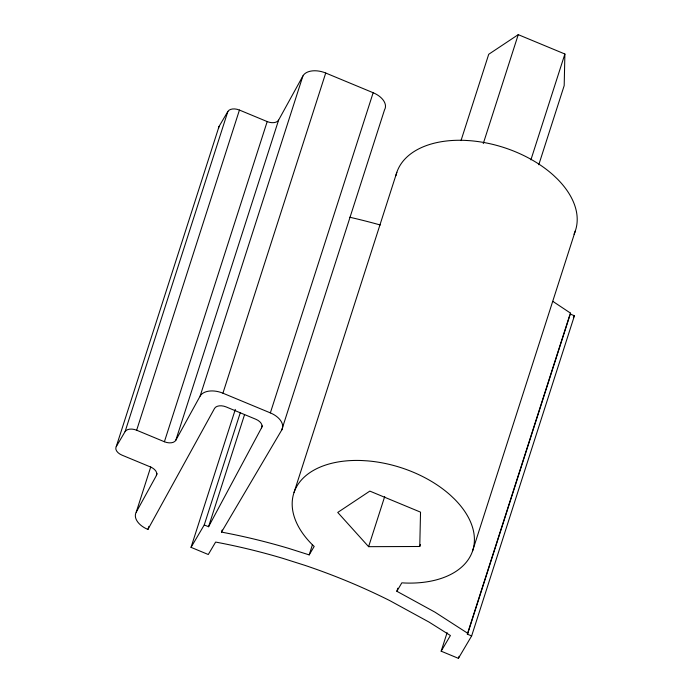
<?xml version="1.0" encoding="UTF-8"?>
<svg xmlns="http://www.w3.org/2000/svg" width="693" height="693" viewBox="0 0 693 693"><rect width="100%" height="100%" fill="white"/><g stroke="black" fill="none" stroke-linecap="round" stroke-linejoin="round"><path stroke-width="1.04" d="M419.767 546.491L420.53 512.144L369.828 491.103L337.742 512.439L368.607 546.673L419.767 546.491L420.426 544.447M461.01 140.601L488.721 54.279L518.243 34.65L564.89 54.011L564.189 85.611L538.782 164.743M471.638 635.94L458.411 658.35L441.164 651.186L450.407 635.516L429.045 622.08L389.631 600.536A406.748 246.483 17.8 0 0 304.799 565.315L282.735 558.324A406.748 246.483 17.8 0 0 215.627 542.065L208.281 554.513L191.034 547.349L204.253 524.939L208.567 526.732L261.547 427.824A9.39 5.691 17.8 0 0 255.856 419.265L226.152 406.93A9.39 5.691 17.8 0 0 214.535 408.428L147.912 529.443A19.144 11.599 17.8 0 1 136.218 512.196L156.358 475.606A9.572 5.804 17.8 0 0 150.511 466.978L121.959 455.128A9.39 5.691 17.8 0 1 116.268 446.569L219.066 126.403L227.876 111.46A9.39 5.691 17.8 0 1 239.44 110.057L267.195 121.578A9.226 5.587 17.8 0 0 278.595 120.114L302.91 75.961A18.442 11.175 17.8 0 1 325.719 73.025L373.155 92.723A18.789 11.383 17.8 0 1 384.528 109.84L281.73 430.006L221.509 532.103A406.748 246.483 17.8 0 1 288.609 548.362L309.191 554.885L314.18 546.439L312.274 544.629A93.936 56.921 17.8 0 1 361.885 460.533L367.489 460.88A93.936 56.921 17.8 0 1 450.589 495.374L454.313 498.908A93.936 56.921 17.8 0 1 404.703 583.004L401.836 582.83L396.855 591.276L434.918 612.127L467.801 633.341L467.325 634.147L471.638 635.94L574.428 315.774L570.114 313.981L570.59 313.175L552.875 301.386M116.268 446.569L125.087 431.626L227.876 111.46M125.087 431.626A9.39 5.691 17.8 0 1 136.651 430.223L239.44 110.057M136.218 512.196L150.753 466.9M136.651 430.223L164.397 441.744L267.195 121.578M156.358 475.606L157.016 473.544M164.397 441.744A9.226 5.587 17.8 0 0 175.805 440.28L278.595 120.114M147.912 529.443L148.9 526.359M175.805 440.28L200.112 396.127L302.91 75.961M200.112 396.127A18.442 11.175 17.8 0 1 222.921 393.191L325.719 73.025M191.034 547.349L235.325 409.398M204.253 524.939L240.28 412.725M208.567 526.732L244.594 414.518M221.509 532.103L222.167 530.041M261.547 427.824L262.205 425.771M281.73 430.006A18.789 11.383 17.8 0 0 270.357 412.889L373.155 92.723M294.04 492.489L396.838 172.323M309.191 554.885L312.5 544.594M483.272 143.581L518.243 34.65M368.607 546.673L384.71 496.509M530.899 159.866L564.89 54.011M396.855 591.276L397.843 588.192M472.548 551.048L575.337 230.882M441.164 651.186L447.115 632.657M458.411 658.35L459.078 656.288M467.325 634.147L569.785 315.012M467.801 633.341L570.59 313.175M573.371 317.567L574.428 315.774M222.921 393.191L270.357 412.889M574.012 234.208A93.936 56.921 17.8 0 0 557.111 178.742L553.386 175.208A93.936 56.921 17.8 0 0 470.278 140.714L464.674 140.367A93.936 56.921 17.8 0 0 395.859 175.762M349.8 217.247A406.748 246.483 17.8 0 1 380.292 224.991M218.598 128.577A9.39 5.691 17.8 0 1 219.066 126.403"/></g></svg>
